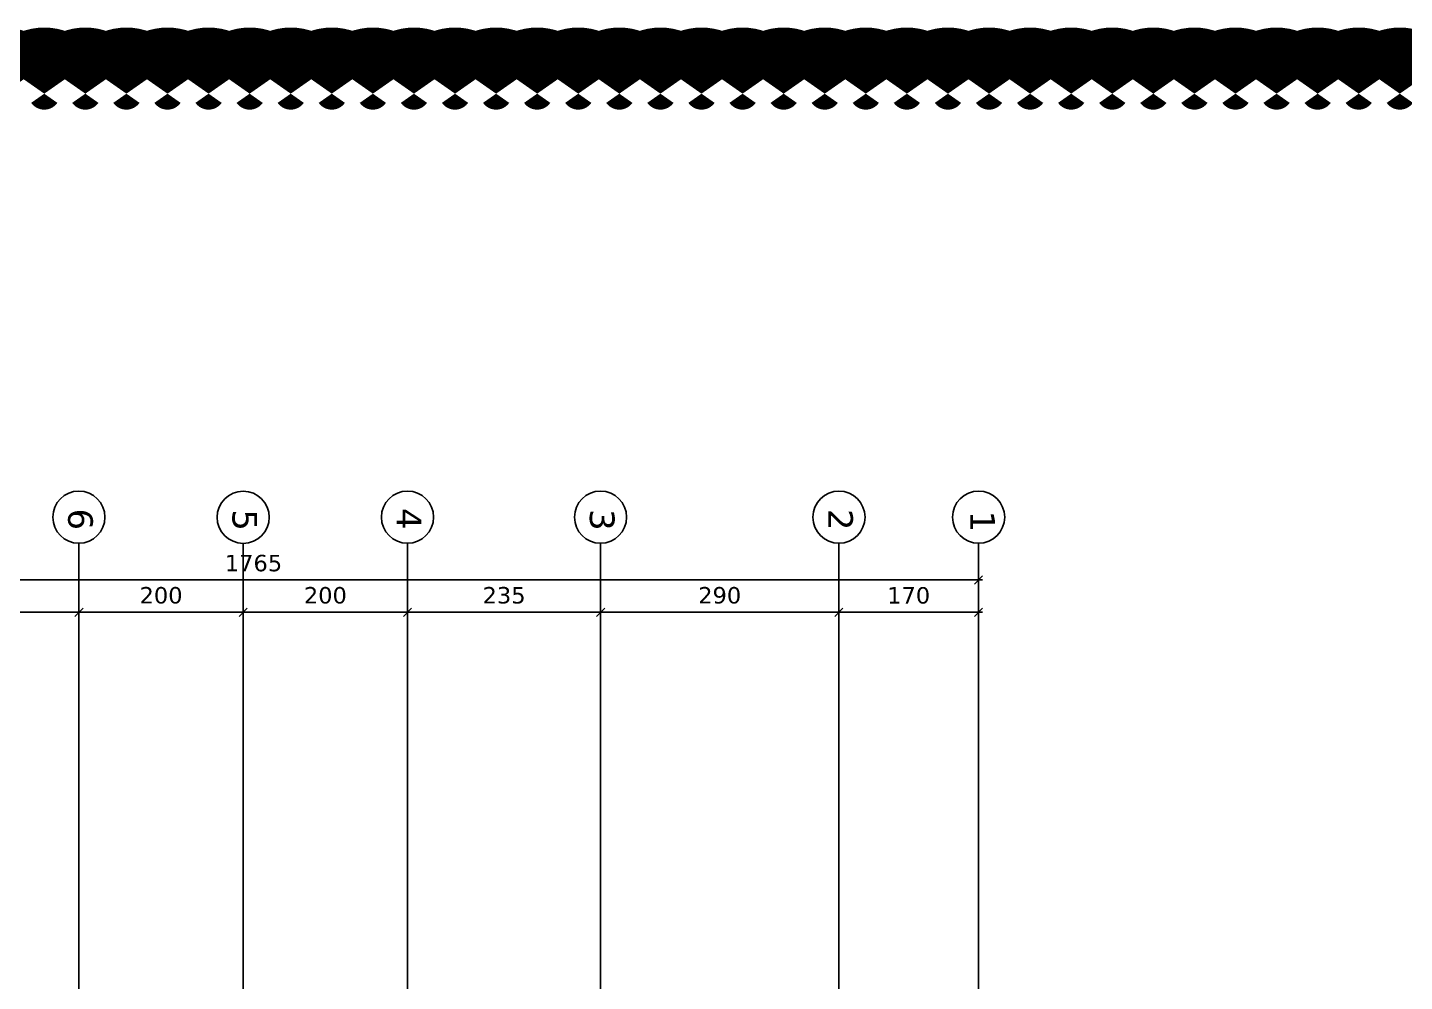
# Model space of a CAD drawing. Header units: inches. Extents: x -48 to 777, y -156 to 510.
# Drawn here: x 276.55 to 293.31, y 255.02 to 266.64 of the extents above; entities that cross this region are included whole.
import ezdxf

# ---------------------------------------------------------------- set-up
doc = ezdxf.new("R2010")
doc.units = ezdxf.units.IN
doc.header["$MEASUREMENT"] = 0
doc.layers.get('Defpoints').update_dxf_attribs({"lineweight": 5})
doc.layers.add('Str-Axes', color=8, linetype='Continuous')
doc.styles.add('ROMAND', font='verdana.ttf')
doc.dimstyles.new('M-1.100', dxfattribs={"dimtxt": 0.2, "dimasz": 0.1, "dimexe": 0.05, "dimexo": 0.05, "dimgap": 0.1, "dimtad": 1, "dimlfac": 100, "dimrnd": 0.5, "dimzin": 9, "dimdsep": 46, "dimtxsty": 'ROMAND', "dimblk": 'OBLIQUE', "dimcen": 1, "dimdle": 0.05, "dimclrd": 256, "dimclre": 256, "dimclrt": 2, "dimadec": 0, "dimazin": 0, "dimtfac": 0.666667, "dimtmove": 2, "dimatfit": 3, "dimfxl": 0.04, "dimtolj": 1, "dimtzin": 5, "dimlwd": -1, "dimlwe": -1, "dimarcsym": 0})

# ---------------------------------------------------------------- blocks, each defined once
blk = doc.blocks.new('_Oblique')
at = {"color": 0, "linetype": 'ByBlock', "lineweight": -2}
blk.add_line((-0.5, -0.5), (0.5, 0.5), dxfattribs=at)
blk = doc.blocks.new('*D1809')
at = {"layer": 'Defpoints', "color": 0, "transparency": 16777216}
for p in [(270.477, 259.911), (288.127, 259.325), (270.477, 259.156)]:
    blk.add_point(p, dxfattribs=at)
at = {"layer": 'Str-Axes', "transparency": 16777216}
for p, q in [((270.477, 259.206), (270.477, 259.961)), ((288.127, 259.375), (288.127, 259.961)), ((288.177, 259.911), (270.427, 259.911))]:
    blk.add_line(p, q, dxfattribs=at)
at = {"layer": 'Str-Axes', "transparency": 16777216, "xscale": 0.1, "yscale": 0.1, "zscale": 0.1, "rotation": 180}
blk.add_blockref('_Oblique', (270.477, 259.911), dxfattribs=at)
at = {"layer": 'Str-Axes', "transparency": 16777216, "xscale": 0.1, "yscale": 0.1, "zscale": 0.1}
blk.add_blockref('_Oblique', (288.127, 259.911), dxfattribs=at)
at = {"layer": 'Str-Axes', "color": 2, "transparency": 16777216, "insert": (279.302, 260.115), "char_height": 0.2, "attachment_point": 5, "style": 'ROMAND'}
blk.add_mtext('\\A1;1765', dxfattribs=at)
blk = doc.blocks.new('*D1810')
at = {"layer": 'Defpoints', "color": 0, "transparency": 16777216}
for p in [(288.127, 259.518), (286.427, 259.372), (288.127, 259.325)]:
    blk.add_point(p, dxfattribs=at)
at = {"layer": 'Str-Axes', "transparency": 16777216}
for p, q in [((286.377, 259.518), (288.177, 259.518)), ((286.427, 259.422), (286.427, 259.568)), ((288.127, 259.375), (288.127, 259.568))]:
    blk.add_line(p, q, dxfattribs=at)
at = {"layer": 'Str-Axes', "transparency": 16777216, "xscale": 0.1, "yscale": 0.1, "zscale": 0.1, "rotation": 180}
blk.add_blockref('_Oblique', (286.427, 259.518), dxfattribs=at)
at = {"layer": 'Str-Axes', "transparency": 16777216, "xscale": 0.1, "yscale": 0.1, "zscale": 0.1}
blk.add_blockref('_Oblique', (288.127, 259.518), dxfattribs=at)
at = {"layer": 'Str-Axes', "color": 2, "transparency": 16777216, "insert": (287.277, 259.722), "char_height": 0.2, "attachment_point": 5, "style": 'ROMAND'}
blk.add_mtext('\\A1;170', dxfattribs=at)
blk = doc.blocks.new('*D1811')
at = {"layer": 'Defpoints', "color": 0, "transparency": 16777216}
for p in [(286.427, 259.518), (283.527, 259.354), (286.427, 259.372)]:
    blk.add_point(p, dxfattribs=at)
at = {"layer": 'Str-Axes', "transparency": 16777216}
for p, q in [((283.477, 259.518), (286.477, 259.518)), ((283.527, 259.404), (283.527, 259.568)), ((286.427, 259.422), (286.427, 259.568))]:
    blk.add_line(p, q, dxfattribs=at)
at = {"layer": 'Str-Axes', "transparency": 16777216, "xscale": 0.1, "yscale": 0.1, "zscale": 0.1, "rotation": 180}
blk.add_blockref('_Oblique', (283.527, 259.518), dxfattribs=at)
at = {"layer": 'Str-Axes', "transparency": 16777216, "xscale": 0.1, "yscale": 0.1, "zscale": 0.1}
blk.add_blockref('_Oblique', (286.427, 259.518), dxfattribs=at)
at = {"layer": 'Str-Axes', "color": 2, "transparency": 16777216, "insert": (284.977, 259.723), "char_height": 0.2, "attachment_point": 5, "style": 'ROMAND'}
blk.add_mtext('\\A1;290', dxfattribs=at)
blk = doc.blocks.new('*D1812')
at = {"layer": 'Defpoints', "color": 0, "transparency": 16777216}
for p in [(283.527, 259.518), (281.177, 259.354), (283.527, 259.354)]:
    blk.add_point(p, dxfattribs=at)
at = {"layer": 'Str-Axes', "transparency": 16777216}
for p, q in [((281.127, 259.518), (283.577, 259.518)), ((281.177, 259.404), (281.177, 259.568)), ((283.527, 259.404), (283.527, 259.568))]:
    blk.add_line(p, q, dxfattribs=at)
at = {"layer": 'Str-Axes', "transparency": 16777216, "xscale": 0.1, "yscale": 0.1, "zscale": 0.1, "rotation": 180}
blk.add_blockref('_Oblique', (281.177, 259.518), dxfattribs=at)
at = {"layer": 'Str-Axes', "transparency": 16777216, "xscale": 0.1, "yscale": 0.1, "zscale": 0.1}
blk.add_blockref('_Oblique', (283.527, 259.518), dxfattribs=at)
at = {"layer": 'Str-Axes', "color": 2, "transparency": 16777216, "insert": (282.352, 259.723), "char_height": 0.2, "attachment_point": 5, "style": 'ROMAND'}
blk.add_mtext('\\A1;235', dxfattribs=at)
blk = doc.blocks.new('*D1813')
at = {"layer": 'Defpoints', "color": 0, "transparency": 16777216}
for p in [(281.177, 259.518), (279.177, 259.354), (281.177, 259.354)]:
    blk.add_point(p, dxfattribs=at)
at = {"layer": 'Str-Axes', "transparency": 16777216}
for p, q in [((279.127, 259.518), (281.227, 259.518)), ((279.177, 259.404), (279.177, 259.568)), ((281.177, 259.404), (281.177, 259.568))]:
    blk.add_line(p, q, dxfattribs=at)
at = {"layer": 'Str-Axes', "transparency": 16777216, "xscale": 0.1, "yscale": 0.1, "zscale": 0.1, "rotation": 180}
blk.add_blockref('_Oblique', (279.177, 259.518), dxfattribs=at)
at = {"layer": 'Str-Axes', "transparency": 16777216, "xscale": 0.1, "yscale": 0.1, "zscale": 0.1}
blk.add_blockref('_Oblique', (281.177, 259.518), dxfattribs=at)
at = {"layer": 'Str-Axes', "color": 2, "transparency": 16777216, "insert": (280.177, 259.723), "char_height": 0.2, "attachment_point": 5, "style": 'ROMAND'}
blk.add_mtext('\\A1;200', dxfattribs=at)
blk = doc.blocks.new('*D1814')
at = {"layer": 'Defpoints', "color": 0, "transparency": 16777216}
for p in [(279.177, 259.518), (277.177, 259.288), (279.177, 259.354)]:
    blk.add_point(p, dxfattribs=at)
at = {"layer": 'Str-Axes', "transparency": 16777216}
for p, q in [((277.127, 259.518), (279.227, 259.518)), ((277.177, 259.338), (277.177, 259.568)), ((279.177, 259.404), (279.177, 259.568))]:
    blk.add_line(p, q, dxfattribs=at)
at = {"layer": 'Str-Axes', "transparency": 16777216, "xscale": 0.1, "yscale": 0.1, "zscale": 0.1, "rotation": 180}
blk.add_blockref('_Oblique', (277.177, 259.518), dxfattribs=at)
at = {"layer": 'Str-Axes', "transparency": 16777216, "xscale": 0.1, "yscale": 0.1, "zscale": 0.1}
blk.add_blockref('_Oblique', (279.177, 259.518), dxfattribs=at)
at = {"layer": 'Str-Axes', "color": 2, "transparency": 16777216, "insert": (278.177, 259.723), "char_height": 0.2, "attachment_point": 5, "style": 'ROMAND'}
blk.add_mtext('\\A1;200', dxfattribs=at)
blk = doc.blocks.new('*D1815')
at = {"layer": 'Defpoints', "color": 0, "transparency": 16777216}
for p in [(277.177, 259.518), (277.177, 259.288), (274.027, 259.156)]:
    blk.add_point(p, dxfattribs=at)
at = {"layer": 'Str-Axes', "transparency": 16777216}
for p, q in [((273.977, 259.518), (277.227, 259.518)), ((274.027, 259.206), (274.027, 259.568)), ((277.177, 259.338), (277.177, 259.568))]:
    blk.add_line(p, q, dxfattribs=at)
at = {"layer": 'Str-Axes', "transparency": 16777216, "xscale": 0.1, "yscale": 0.1, "zscale": 0.1, "rotation": 180}
blk.add_blockref('_Oblique', (274.027, 259.518), dxfattribs=at)
at = {"layer": 'Str-Axes', "transparency": 16777216, "xscale": 0.1, "yscale": 0.1, "zscale": 0.1}
blk.add_blockref('_Oblique', (277.177, 259.518), dxfattribs=at)
at = {"layer": 'Str-Axes', "color": 2, "transparency": 16777216, "insert": (275.602, 259.723), "char_height": 0.2, "attachment_point": 5, "style": 'ROMAND'}
blk.add_mtext('\\A1;315', dxfattribs=at)

msp = doc.modelspace()

# ---------------------------------------------------------------- linework, layer by layer
at = {"color": 6, "const_width": 1}
msp.add_lwpolyline([(294.0054, 266.00679, 0.52056705), (293.5054, 266.00679, 0.52056705), (293.0054, 266.00679, 0.52056705), (292.5054, 266.00679, 0.52056705), (292.0054, 266.00679, 0.52056705), (291.5054, 266.00679, 0.52056705), (291.0054, 266.00679, 0.52056705), (290.5054, 266.00679, 0.52056705), (290.0054, 266.00679, 0.52056705), (289.5054, 266.00679, 0.52056705), (289.0054, 266.00679, 0.52056705), (288.5054, 266.00679, 0.52056705), (288.0054, 266.00679, 0.52056705), (287.5054, 266.00679, 0.52056705), (287.0054, 266.00679, 0.52056705), (286.5054, 266.00679, 0.52056705), (286.0054, 266.00679, 0.52056705), (285.5054, 266.00679, 0.52056705), (285.0054, 266.00679, 0.52056705), (284.5054, 266.00679, 0.52056705), (284.0054, 266.00679, 0.52056705), (283.5054, 266.00679, 0.52056705), (283.0054, 266.00679, 0.52056705), (282.5054, 266.00679, 0.52056705), (282.0054, 266.00679, 0.52056705), (281.5054, 266.00679, 0.52056705), (281.0054, 266.00679, 0.52056705), (280.5054, 266.00679, 0.52056705), (280.0054, 266.00679, 0.52056705), (279.5054, 266.00679, 0.52056705), (279.0054, 266.00679, 0.52056705), (278.5054, 266.00679, 0.52056705), (278.0054, 266.00679, 0.52056705), (277.5054, 266.00679, 0.52056705), (277.0054, 266.00679, 0.52056705), (276.5054, 266.00679, 0.52056705), (276.0054, 266.00679, 0.52056705)], format="xyb", dxfattribs=at)
at = {"layer": 'Str-Axes', "ltscale": 0.1}
for p, q in [((277.17678, 221.25688), (277.17678, 260.35831)), ((279.17678, 221.25688), (279.17678, 260.35831)), ((281.17678, 221.25688), (281.17678, 260.35831)), ((283.52678, 221.25688), (283.52678, 260.35831)), ((286.42678, 221.25688), (286.42678, 260.35831)), ((288.12678, 221.25688), (288.12678, 260.35831))]:
    msp.add_line(p, q, dxfattribs=at)
at = {"layer": 'Str-Axes'}
for centre in [(277.17678, 260.67554), (279.17678, 260.67413), (281.17678, 260.67554), (283.52678, 260.67554), (286.42846, 260.67554), (288.12846, 260.67554)]:
    msp.add_circle(centre, 0.31723, dxfattribs=at)

# ---------------------------------------------------------------- texts
at = {"layer": 'Str-Axes', "char_height": 0.3, "width": 5.0170833, "attachment_point": 1, "rotation": 270, "style": 'ROMAND'}
for s, insert in [('\\pi2.4024;6', (277.34672, 263.18286)), ('\\pi2.4108;5', (279.34672, 263.18145)), ('\\pi2.3951;4', (281.34522, 263.18286)), ('\\pi2.4097;3', (283.69672, 263.18286)), ('\\pi2.407;2', (286.59841, 263.18286)), ('\\pi2.4273;1', (288.32662, 263.18145))]:
    msp.add_mtext(s, dxfattribs=dict(at, insert=insert))

# ---------------------------------------------------------------- dimensions: what is measured, and where the dimension line sits
at = {"layer": 'Str-Axes'}
for base, p1, p2, picture, middle in [((270.47678, 259.91129), (288.12678, 259.32479), (270.47678, 259.15577), '*D1809', (279.30178, 260.11525)), ((277.17678, 259.51835), (274.02678, 259.15577), (277.17678, 259.28762), '*D1815', (275.60178, 259.72252)), ((279.17678, 259.51835), (277.17678, 259.28762), (279.17678, 259.35383), '*D1814', (278.17678, 259.72252)), ((281.17678, 259.51835), (279.17678, 259.35383), (281.17678, 259.35387), '*D1813', (280.17678, 259.72252)), ((283.52678, 259.51835), (281.17678, 259.35387), (283.52678, 259.35387), '*D1812', (282.35178, 259.72252)), ((286.42678, 259.51835), (283.52678, 259.35387), (286.42678, 259.37184), '*D1811', (284.97678, 259.72252)), ((288.12678, 259.51835), (286.42678, 259.37184), (288.12678, 259.32479), '*D1810', (287.27678, 259.72245))]:
    dim = msp.add_linear_dim(base=base, p1=p1, p2=p2, dimstyle='M-1.100', dxfattribs=at)
    dim.commit()
    dim.dimension.update_dxf_attribs({"geometry": picture, "text_midpoint": middle})

doc.saveas('drawing.dxf')
